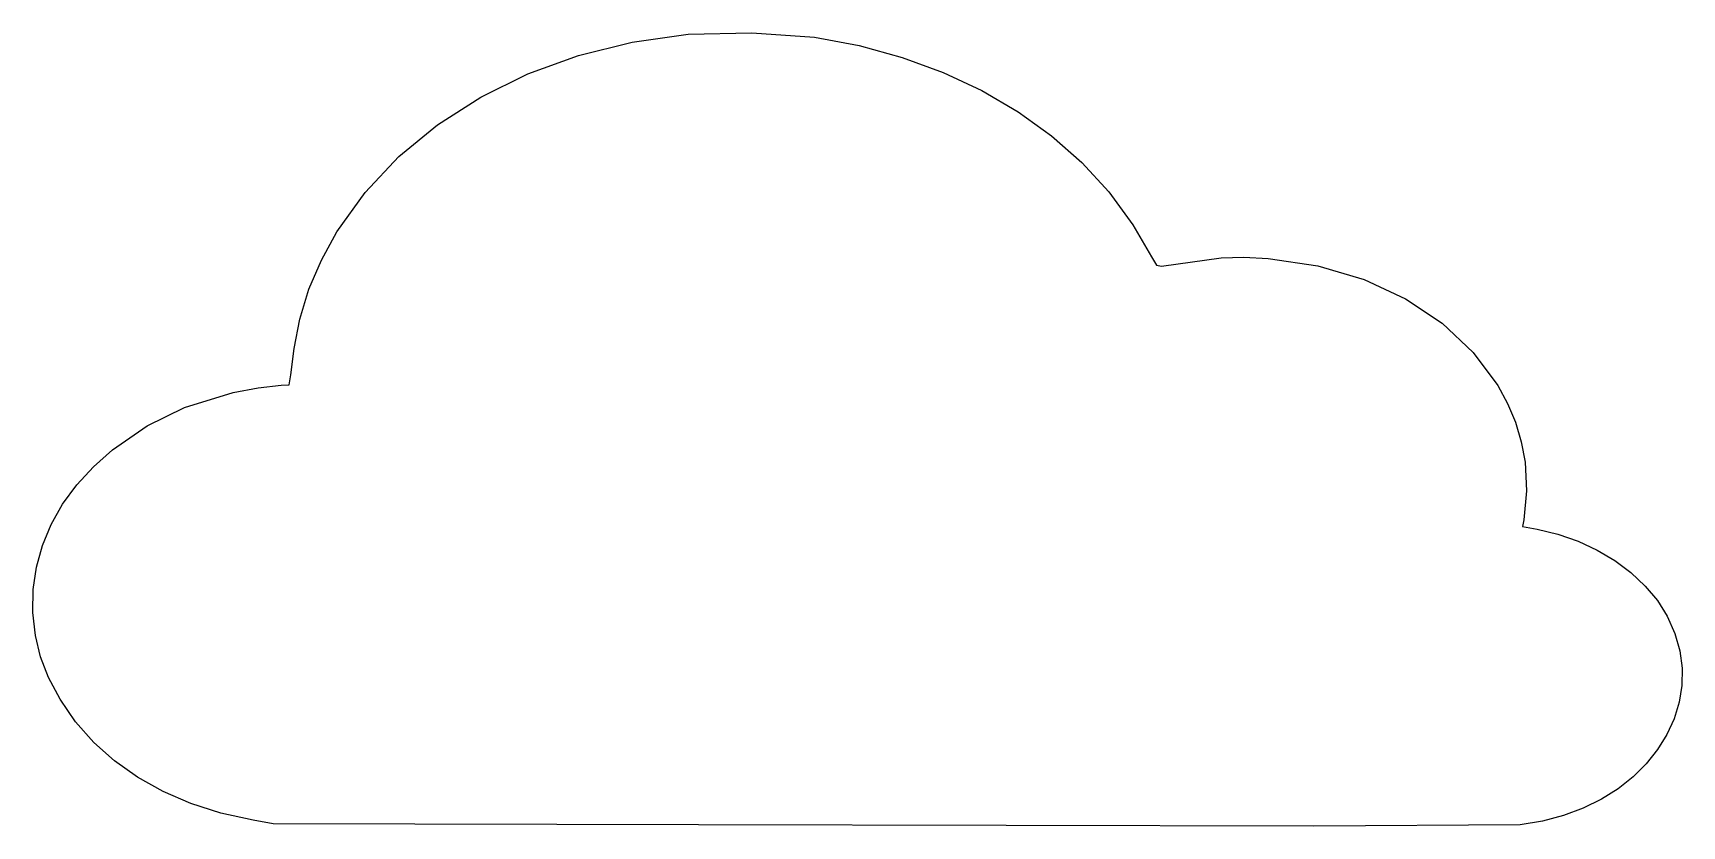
# Model space of a CAD drawing. Extents: x 0 to 124, y 0 to 60.
import ezdxf

# ---------------------------------------------------------------- set-up
doc = ezdxf.new("R2010")
doc.units = 0
doc.layers.add('Edge.Cuts', color=7, linetype='CONTINUOUS')

msp = doc.modelspace()

# ---------------------------------------------------------------- linework, layer by layer
at = {"layer": 'Edge.Cuts', "color": 7}
for p, q in [((45.224106, 59.165338), (49.449048, 59.769688)), ((49.449048, 59.769688), (54.238859, 59.853988)), ((54.238859, 59.853988), (58.979049, 59.531698)), ((41.184908, 58.158658), (45.224106, 59.165338)), ((58.979049, 59.531698), (62.346589, 58.901268)), ((62.346589, 58.901268), (65.586209, 58.012908)), ((37.369283, 56.770968), (41.184908, 58.158658)), ((65.586209, 58.012908), (68.677149, 56.877518)), ((33.815059, 55.023548), (37.369283, 56.770968)), ((68.677149, 56.877518), (71.598659, 55.505988)), ((30.560066, 52.937708), (33.815059, 55.023548)), ((71.598659, 55.505988), (74.329959, 53.909228)), ((74.329959, 53.909228), (76.850309, 52.098138)), ((27.642134, 50.534728), (30.560066, 52.937708)), ((76.850309, 52.098138), (79.138939, 50.083628)), ((25.09909, 47.835898), (27.642134, 50.534728)), ((79.138939, 50.083628), (81.175089, 47.876578)), ((22.968764, 44.862538), (25.09909, 47.835898)), ((81.175089, 47.876578), (82.986979, 45.385678)), ((21.798655, 42.730328), (22.968764, 44.862538)), ((82.986979, 45.385678), (84.392869, 42.979718)), ((20.860621, 40.522528), (21.798655, 42.730328)), ((84.392869, 42.979718), (84.760909, 42.335978)), ((84.760909, 42.335978), (85.140969, 42.271378)), ((85.140969, 42.271378), (89.634589, 42.893828)), ((89.634589, 42.893828), (91.355879, 42.940228)), ((91.355879, 42.940228), (93.184989, 42.842628)), ((93.184989, 42.842628), (96.935179, 42.282958)), ((96.935179, 42.282958), (100.405619, 41.256298)), ((100.405619, 41.256298), (103.546449, 39.802148)), ((20.171037, 38.283868), (20.860621, 40.522528)), ((103.546449, 39.802148), (106.307819, 37.959978)), ((19.746274, 36.059068), (20.171037, 38.283868)), ((106.307819, 37.959978), (108.639859, 35.769258)), ((19.479641, 34.063698), (19.746274, 36.059068)), ((108.639859, 35.769258), (110.492709, 33.269488)), ((19.376976, 33.327678), (19.479641, 34.063698)), ((11.470103, 31.603208), (15.14452, 32.738878)), ((15.14452, 32.738878), (17.026456, 33.103758)), ((17.026456, 33.103758), (18.7645, 33.293078)), ((18.7645, 33.293078), (19.376976, 33.327678)), ((110.492709, 33.269488), (111.223859, 31.916038)), ((8.656398, 30.236668), (11.470103, 31.603208)), ((111.223859, 31.916038), (111.816509, 30.500128)), ((6.050722, 28.424468), (8.656398, 30.236668)), ((111.816509, 30.500128), (112.264439, 29.026698)), ((112.264439, 29.026698), (112.561399, 27.500668)), ((4.603587, 27.142368), (6.050722, 28.424468)), ((112.561399, 27.500668), (112.658999, 25.315978)), ((3.346819, 25.770358), (4.603587, 27.142368)), ((2.284813, 24.317438), (3.346819, 25.770358)), ((112.658999, 25.315978), (112.456709, 23.131618)), ((1.421963, 22.792578), (2.284813, 24.317438)), ((0.762665, 21.204788), (1.421963, 22.792578)), ((112.456709, 23.131618), (112.361109, 22.626718)), ((112.361109, 22.626718), (113.451309, 22.429478)), ((113.451309, 22.429478), (115.025789, 22.058478)), ((0.311314, 19.563028), (0.762665, 21.204788)), ((115.025789, 22.058478), (116.541279, 21.532458)), ((116.541279, 21.532458), (117.977509, 20.864978)), ((117.977509, 20.864978), (119.314169, 20.069568)), ((119.314169, 20.069568), (120.530989, 19.159788)), ((0.072304, 17.876308), (0.311314, 19.563028)), ((120.530989, 19.159788), (121.607669, 18.149178)), ((0.050034, 16.153608), (0.072304, 17.876308)), ((121.607669, 18.149178), (122.523929, 17.051308)), ((122.523929, 17.051308), (123.259469, 15.879698)), ((0.231564, 14.413408), (0.050034, 16.153608)), ((123.259469, 15.879698), (123.838199, 14.578948)), ((0.611229, 12.811688), (0.231564, 14.413408)), ((123.838199, 14.578948), (124.209919, 13.267508)), ((1.220205, 11.248628), (0.611229, 12.811688)), ((124.209919, 13.267508), (124.382659, 11.956738)), ((2.089667, 9.624438), (1.220205, 11.248628)), ((124.382659, 11.956738), (124.364459, 10.658018)), ((124.364459, 10.658018), (124.163259, 9.382708)), ((3.260212, 7.912798), (2.089667, 9.624438)), ((124.163259, 9.382708), (123.787119, 8.142178)), ((4.628135, 6.356278), (3.260212, 7.912798)), ((123.787119, 8.142178), (123.244059, 6.947788)), ((6.187583, 4.958568), (4.628135, 6.356278)), ((123.244059, 6.947788), (122.542079, 5.810918)), ((122.542079, 5.810918), (121.689219, 4.742928)), ((7.932707, 3.723338), (6.187583, 4.958568)), ((120.693479, 3.755188), (119.562869, 2.859068)), ((121.689219, 4.742928), (120.693479, 3.755188)), ((9.857653, 2.654258), (7.932707, 3.723338)), ((11.956573, 1.755008), (9.857653, 2.654258)), ((119.562869, 2.859068), (118.305429, 2.065928)), ((14.223613, 1.029248), (11.956573, 1.755008)), ((116.929149, 1.387138), (115.442069, 0.834068)), ((118.305429, 2.065928), (116.929149, 1.387138)), ((16.652924, 0.480668), (14.223613, 1.029248)), ((18.152041, 0.206508), (16.652924, 0.480668)), ((50.230151, 0.145008), (18.152041, 0.206508)), ((50.230248, 0.144998), (50.230188, 0.144878)), ((96.626109, 0.049998), (50.230248, 0.144998)), ((112.167529, 0.150568), (96.626109, 0.049998)), ((113.852189, 0.418088), (112.167529, 0.150568)), ((115.442069, 0.834068), (113.852189, 0.418088))]:
    msp.add_line(p, q, dxfattribs=at)

doc.saveas('drawing.dxf')
